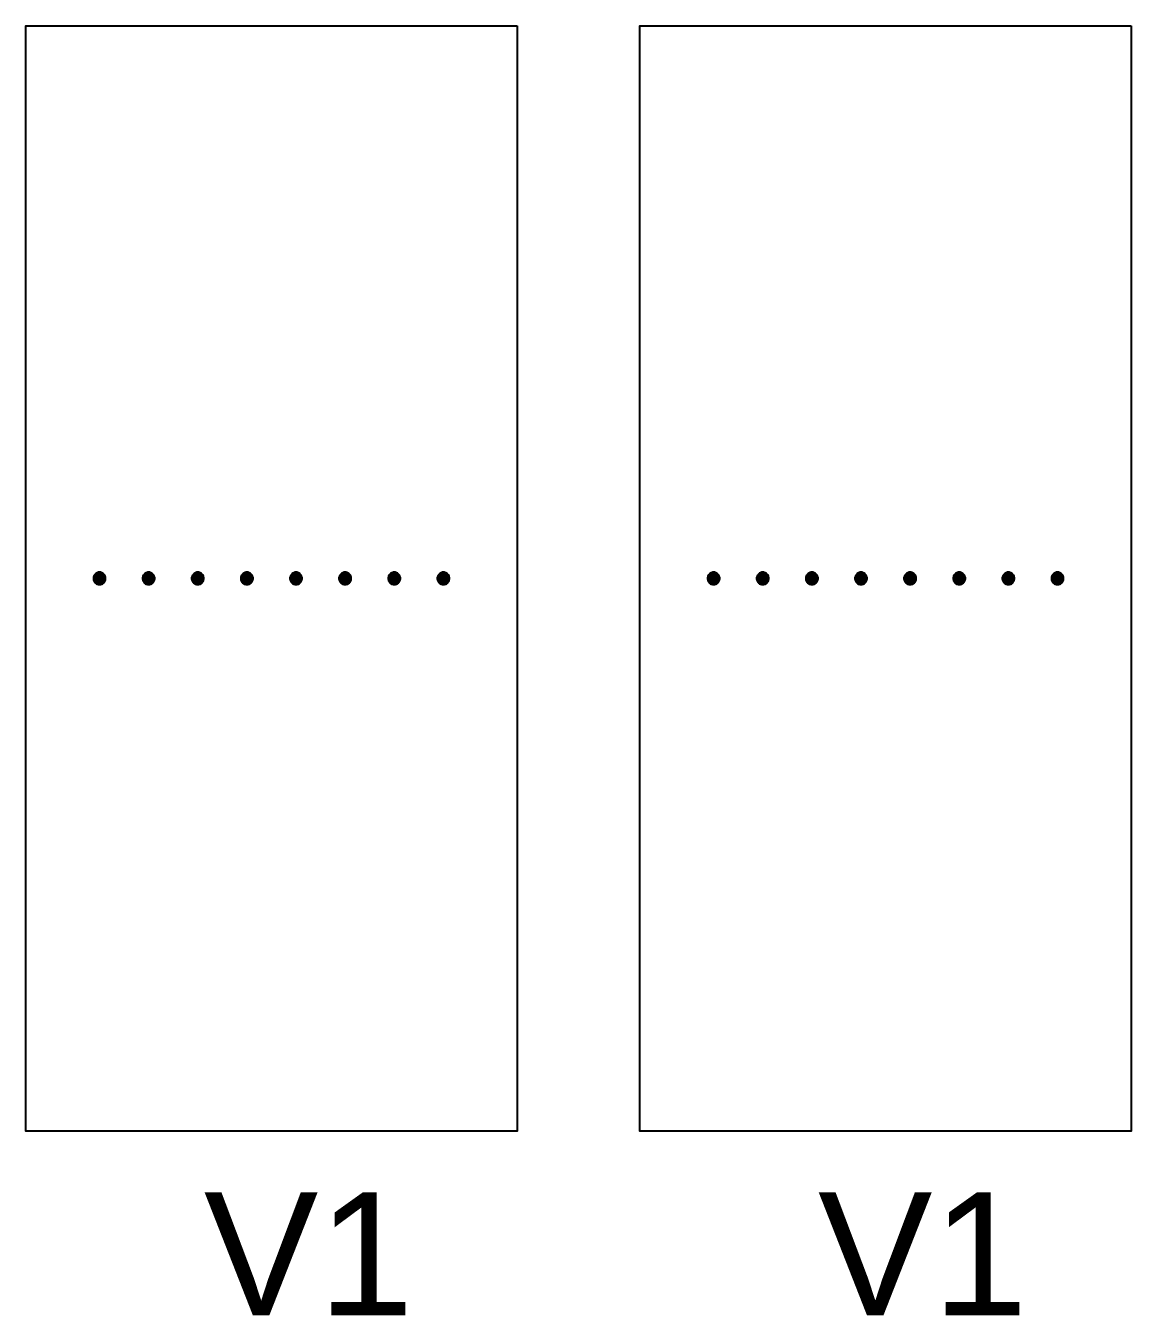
# Model space of a CAD drawing. Extents: x -2 to 177, y -6 to 16.
# Drawn here: x 108 to 117, y 5 to 15.5 of the extents above; entities that cross this region are included whole.
import ezdxf

# ---------------------------------------------------------------- set-up
doc = ezdxf.new("R2010")
doc.units = 0
doc.layers.get('0').update_dxf_attribs({"color": 255, "linetype": 'continuous'})
doc.layers.add('Outline', color=1, linetype='continuous')
doc.layers.add('V1', color=233, linetype='continuous')
doc.styles.get("Standard").update_dxf_attribs({"font": 'ARIAL.TTF'})

msp = doc.modelspace()

# ---------------------------------------------------------------- linework, layer by layer
at = {"layer": 'Outline'}
for points in [[(112, 15.5), (112, 6.5), (108, 6.5), (108, 15.5)], [(117, 15.5), (117, 6.5), (113, 6.5), (113, 15.5)]]:
    msp.add_lwpolyline(points, close=True, dxfattribs=at)
at = {"layer": 'V1'}
for points in [[(108.65, 11), (108.65, 11.007), (108.648, 11.013), (108.646, 11.019), (108.643, 11.025), (108.64, 11.03), (108.635, 11.035), (108.63, 11.04), (108.625, 11.043), (108.619, 11.046), (108.613, 11.048), (108.607, 11.05), (108.6, 11.05), (108.593, 11.05), (108.587, 11.048), (108.581, 11.046), (108.575, 11.043), (108.57, 11.04), (108.565, 11.035), (108.56, 11.03), (108.557, 11.025), (108.554, 11.019), (108.552, 11.013), (108.55, 11.007), (108.55, 11), (108.55, 10.993), (108.552, 10.987), (108.554, 10.981), (108.557, 10.975), (108.56, 10.97), (108.565, 10.965), (108.57, 10.96), (108.575, 10.957), (108.581, 10.954), (108.587, 10.952), (108.593, 10.95), (108.6, 10.95), (108.607, 10.95), (108.613, 10.952), (108.619, 10.954), (108.625, 10.957), (108.63, 10.96), (108.635, 10.965), (108.64, 10.97), (108.643, 10.975), (108.646, 10.981), (108.648, 10.987), (108.65, 10.993), (108.65, 11)], [(109.05, 11), (109.05, 11.007), (109.048, 11.013), (109.046, 11.019), (109.043, 11.025), (109.04, 11.03), (109.035, 11.035), (109.03, 11.04), (109.025, 11.043), (109.019, 11.046), (109.013, 11.048), (109.007, 11.05), (109, 11.05), (108.993, 11.05), (108.987, 11.048), (108.981, 11.046), (108.975, 11.043), (108.97, 11.04), (108.965, 11.035), (108.96, 11.03), (108.957, 11.025), (108.954, 11.019), (108.952, 11.013), (108.95, 11.007), (108.95, 11), (108.95, 10.993), (108.952, 10.987), (108.954, 10.981), (108.957, 10.975), (108.96, 10.97), (108.965, 10.965), (108.97, 10.96), (108.975, 10.957), (108.981, 10.954), (108.987, 10.952), (108.993, 10.95), (109, 10.95), (109.007, 10.95), (109.013, 10.952), (109.019, 10.954), (109.025, 10.957), (109.03, 10.96), (109.035, 10.965), (109.04, 10.97), (109.043, 10.975), (109.046, 10.981), (109.048, 10.987), (109.05, 10.993), (109.05, 11)], [(109.45, 11), (109.45, 11.007), (109.448, 11.013), (109.446, 11.019), (109.443, 11.025), (109.44, 11.03), (109.435, 11.035), (109.43, 11.04), (109.425, 11.043), (109.419, 11.046), (109.413, 11.048), (109.407, 11.05), (109.4, 11.05), (109.393, 11.05), (109.387, 11.048), (109.381, 11.046), (109.375, 11.043), (109.37, 11.04), (109.365, 11.035), (109.36, 11.03), (109.357, 11.025), (109.354, 11.019), (109.352, 11.013), (109.35, 11.007), (109.35, 11), (109.35, 10.993), (109.352, 10.987), (109.354, 10.981), (109.357, 10.975), (109.36, 10.97), (109.365, 10.965), (109.37, 10.96), (109.375, 10.957), (109.381, 10.954), (109.387, 10.952), (109.393, 10.95), (109.4, 10.95), (109.407, 10.95), (109.413, 10.952), (109.419, 10.954), (109.425, 10.957), (109.43, 10.96), (109.435, 10.965), (109.44, 10.97), (109.443, 10.975), (109.446, 10.981), (109.448, 10.987), (109.45, 10.993), (109.45, 11)], [(109.85, 11), (109.85, 11.007), (109.848, 11.013), (109.846, 11.019), (109.843, 11.025), (109.84, 11.03), (109.835, 11.035), (109.83, 11.04), (109.825, 11.043), (109.819, 11.046), (109.813, 11.048), (109.807, 11.05), (109.8, 11.05), (109.793, 11.05), (109.787, 11.048), (109.781, 11.046), (109.775, 11.043), (109.77, 11.04), (109.765, 11.035), (109.76, 11.03), (109.757, 11.025), (109.754, 11.019), (109.752, 11.013), (109.75, 11.007), (109.75, 11), (109.75, 10.993), (109.752, 10.987), (109.754, 10.981), (109.757, 10.975), (109.76, 10.97), (109.765, 10.965), (109.77, 10.96), (109.775, 10.957), (109.781, 10.954), (109.787, 10.952), (109.793, 10.95), (109.8, 10.95), (109.807, 10.95), (109.813, 10.952), (109.819, 10.954), (109.825, 10.957), (109.83, 10.96), (109.835, 10.965), (109.84, 10.97), (109.843, 10.975), (109.846, 10.981), (109.848, 10.987), (109.85, 10.993), (109.85, 11)], [(110.25, 11), (110.25, 11.007), (110.248, 11.013), (110.246, 11.019), (110.243, 11.025), (110.24, 11.03), (110.235, 11.035), (110.23, 11.04), (110.225, 11.043), (110.219, 11.046), (110.213, 11.048), (110.207, 11.05), (110.2, 11.05), (110.193, 11.05), (110.187, 11.048), (110.181, 11.046), (110.175, 11.043), (110.17, 11.04), (110.165, 11.035), (110.16, 11.03), (110.157, 11.025), (110.154, 11.019), (110.152, 11.013), (110.15, 11.007), (110.15, 11), (110.15, 10.993), (110.152, 10.987), (110.154, 10.981), (110.157, 10.975), (110.16, 10.97), (110.165, 10.965), (110.17, 10.96), (110.175, 10.957), (110.181, 10.954), (110.187, 10.952), (110.193, 10.95), (110.2, 10.95), (110.207, 10.95), (110.213, 10.952), (110.219, 10.954), (110.225, 10.957), (110.23, 10.96), (110.235, 10.965), (110.24, 10.97), (110.243, 10.975), (110.246, 10.981), (110.248, 10.987), (110.25, 10.993), (110.25, 11)], [(110.65, 11), (110.65, 11.007), (110.648, 11.013), (110.646, 11.019), (110.643, 11.025), (110.64, 11.03), (110.635, 11.035), (110.63, 11.04), (110.625, 11.043), (110.619, 11.046), (110.613, 11.048), (110.607, 11.05), (110.6, 11.05), (110.593, 11.05), (110.587, 11.048), (110.581, 11.046), (110.575, 11.043), (110.57, 11.04), (110.565, 11.035), (110.56, 11.03), (110.557, 11.025), (110.554, 11.019), (110.552, 11.013), (110.55, 11.007), (110.55, 11), (110.55, 10.993), (110.552, 10.987), (110.554, 10.981), (110.557, 10.975), (110.56, 10.97), (110.565, 10.965), (110.57, 10.96), (110.575, 10.957), (110.581, 10.954), (110.587, 10.952), (110.593, 10.95), (110.6, 10.95), (110.607, 10.95), (110.613, 10.952), (110.619, 10.954), (110.625, 10.957), (110.63, 10.96), (110.635, 10.965), (110.64, 10.97), (110.643, 10.975), (110.646, 10.981), (110.648, 10.987), (110.65, 10.993), (110.65, 11)], [(111.05, 11), (111.05, 11.007), (111.048, 11.013), (111.046, 11.019), (111.043, 11.025), (111.04, 11.03), (111.035, 11.035), (111.03, 11.04), (111.025, 11.043), (111.019, 11.046), (111.013, 11.048), (111.007, 11.05), (111, 11.05), (110.993, 11.05), (110.987, 11.048), (110.981, 11.046), (110.975, 11.043), (110.97, 11.04), (110.965, 11.035), (110.96, 11.03), (110.957, 11.025), (110.954, 11.019), (110.952, 11.013), (110.95, 11.007), (110.95, 11), (110.95, 10.993), (110.952, 10.987), (110.954, 10.981), (110.957, 10.975), (110.96, 10.97), (110.965, 10.965), (110.97, 10.96), (110.975, 10.957), (110.981, 10.954), (110.987, 10.952), (110.993, 10.95), (111, 10.95), (111.007, 10.95), (111.013, 10.952), (111.019, 10.954), (111.025, 10.957), (111.03, 10.96), (111.035, 10.965), (111.04, 10.97), (111.043, 10.975), (111.046, 10.981), (111.048, 10.987), (111.05, 10.993), (111.05, 11)], [(111.45, 11), (111.45, 11.007), (111.448, 11.013), (111.446, 11.019), (111.443, 11.025), (111.44, 11.03), (111.435, 11.035), (111.43, 11.04), (111.425, 11.043), (111.419, 11.046), (111.413, 11.048), (111.407, 11.05), (111.4, 11.05), (111.393, 11.05), (111.387, 11.048), (111.381, 11.046), (111.375, 11.043), (111.37, 11.04), (111.365, 11.035), (111.36, 11.03), (111.357, 11.025), (111.354, 11.019), (111.352, 11.013), (111.35, 11.007), (111.35, 11), (111.35, 10.993), (111.352, 10.987), (111.354, 10.981), (111.357, 10.975), (111.36, 10.97), (111.365, 10.965), (111.37, 10.96), (111.375, 10.957), (111.381, 10.954), (111.387, 10.952), (111.393, 10.95), (111.4, 10.95), (111.407, 10.95), (111.413, 10.952), (111.419, 10.954), (111.425, 10.957), (111.43, 10.96), (111.435, 10.965), (111.44, 10.97), (111.443, 10.975), (111.446, 10.981), (111.448, 10.987), (111.45, 10.993), (111.45, 11)], [(113.65, 11), (113.65, 11.007), (113.648, 11.013), (113.646, 11.019), (113.643, 11.025), (113.64, 11.03), (113.635, 11.035), (113.63, 11.04), (113.625, 11.043), (113.619, 11.046), (113.613, 11.048), (113.607, 11.05), (113.6, 11.05), (113.593, 11.05), (113.587, 11.048), (113.581, 11.046), (113.575, 11.043), (113.57, 11.04), (113.565, 11.035), (113.56, 11.03), (113.557, 11.025), (113.554, 11.019), (113.552, 11.013), (113.55, 11.007), (113.55, 11), (113.55, 10.993), (113.552, 10.987), (113.554, 10.981), (113.557, 10.975), (113.56, 10.97), (113.565, 10.965), (113.57, 10.96), (113.575, 10.957), (113.581, 10.954), (113.587, 10.952), (113.593, 10.95), (113.6, 10.95), (113.607, 10.95), (113.613, 10.952), (113.619, 10.954), (113.625, 10.957), (113.63, 10.96), (113.635, 10.965), (113.64, 10.97), (113.643, 10.975), (113.646, 10.981), (113.648, 10.987), (113.65, 10.993), (113.65, 11)], [(114.05, 11), (114.05, 11.007), (114.048, 11.013), (114.046, 11.019), (114.043, 11.025), (114.04, 11.03), (114.035, 11.035), (114.03, 11.04), (114.025, 11.043), (114.019, 11.046), (114.013, 11.048), (114.007, 11.05), (114, 11.05), (113.993, 11.05), (113.987, 11.048), (113.981, 11.046), (113.975, 11.043), (113.97, 11.04), (113.965, 11.035), (113.96, 11.03), (113.957, 11.025), (113.954, 11.019), (113.952, 11.013), (113.95, 11.007), (113.95, 11), (113.95, 10.993), (113.952, 10.987), (113.954, 10.981), (113.957, 10.975), (113.96, 10.97), (113.965, 10.965), (113.97, 10.96), (113.975, 10.957), (113.981, 10.954), (113.987, 10.952), (113.993, 10.95), (114, 10.95), (114.007, 10.95), (114.013, 10.952), (114.019, 10.954), (114.025, 10.957), (114.03, 10.96), (114.035, 10.965), (114.04, 10.97), (114.043, 10.975), (114.046, 10.981), (114.048, 10.987), (114.05, 10.993), (114.05, 11)], [(114.45, 11), (114.45, 11.007), (114.448, 11.013), (114.446, 11.019), (114.443, 11.025), (114.44, 11.03), (114.435, 11.035), (114.43, 11.04), (114.425, 11.043), (114.419, 11.046), (114.413, 11.048), (114.407, 11.05), (114.4, 11.05), (114.393, 11.05), (114.387, 11.048), (114.381, 11.046), (114.375, 11.043), (114.37, 11.04), (114.365, 11.035), (114.36, 11.03), (114.357, 11.025), (114.354, 11.019), (114.352, 11.013), (114.35, 11.007), (114.35, 11), (114.35, 10.993), (114.352, 10.987), (114.354, 10.981), (114.357, 10.975), (114.36, 10.97), (114.365, 10.965), (114.37, 10.96), (114.375, 10.957), (114.381, 10.954), (114.387, 10.952), (114.393, 10.95), (114.4, 10.95), (114.407, 10.95), (114.413, 10.952), (114.419, 10.954), (114.425, 10.957), (114.43, 10.96), (114.435, 10.965), (114.44, 10.97), (114.443, 10.975), (114.446, 10.981), (114.448, 10.987), (114.45, 10.993), (114.45, 11)], [(114.85, 11), (114.85, 11.007), (114.848, 11.013), (114.846, 11.019), (114.843, 11.025), (114.84, 11.03), (114.835, 11.035), (114.83, 11.04), (114.825, 11.043), (114.819, 11.046), (114.813, 11.048), (114.807, 11.05), (114.8, 11.05), (114.793, 11.05), (114.787, 11.048), (114.781, 11.046), (114.775, 11.043), (114.77, 11.04), (114.765, 11.035), (114.76, 11.03), (114.757, 11.025), (114.754, 11.019), (114.752, 11.013), (114.75, 11.007), (114.75, 11), (114.75, 10.993), (114.752, 10.987), (114.754, 10.981), (114.757, 10.975), (114.76, 10.97), (114.765, 10.965), (114.77, 10.96), (114.775, 10.957), (114.781, 10.954), (114.787, 10.952), (114.793, 10.95), (114.8, 10.95), (114.807, 10.95), (114.813, 10.952), (114.819, 10.954), (114.825, 10.957), (114.83, 10.96), (114.835, 10.965), (114.84, 10.97), (114.843, 10.975), (114.846, 10.981), (114.848, 10.987), (114.85, 10.993), (114.85, 11)], [(115.25, 11), (115.25, 11.007), (115.248, 11.013), (115.246, 11.019), (115.243, 11.025), (115.24, 11.03), (115.235, 11.035), (115.23, 11.04), (115.225, 11.043), (115.219, 11.046), (115.213, 11.048), (115.207, 11.05), (115.2, 11.05), (115.193, 11.05), (115.187, 11.048), (115.181, 11.046), (115.175, 11.043), (115.17, 11.04), (115.165, 11.035), (115.16, 11.03), (115.157, 11.025), (115.154, 11.019), (115.152, 11.013), (115.15, 11.007), (115.15, 11), (115.15, 10.993), (115.152, 10.987), (115.154, 10.981), (115.157, 10.975), (115.16, 10.97), (115.165, 10.965), (115.17, 10.96), (115.175, 10.957), (115.181, 10.954), (115.187, 10.952), (115.193, 10.95), (115.2, 10.95), (115.207, 10.95), (115.213, 10.952), (115.219, 10.954), (115.225, 10.957), (115.23, 10.96), (115.235, 10.965), (115.24, 10.97), (115.243, 10.975), (115.246, 10.981), (115.248, 10.987), (115.25, 10.993), (115.25, 11)], [(115.65, 11), (115.65, 11.007), (115.648, 11.013), (115.646, 11.019), (115.643, 11.025), (115.64, 11.03), (115.635, 11.035), (115.63, 11.04), (115.625, 11.043), (115.619, 11.046), (115.613, 11.048), (115.607, 11.05), (115.6, 11.05), (115.593, 11.05), (115.587, 11.048), (115.581, 11.046), (115.575, 11.043), (115.57, 11.04), (115.565, 11.035), (115.56, 11.03), (115.557, 11.025), (115.554, 11.019), (115.552, 11.013), (115.55, 11.007), (115.55, 11), (115.55, 10.993), (115.552, 10.987), (115.554, 10.981), (115.557, 10.975), (115.56, 10.97), (115.565, 10.965), (115.57, 10.96), (115.575, 10.957), (115.581, 10.954), (115.587, 10.952), (115.593, 10.95), (115.6, 10.95), (115.607, 10.95), (115.613, 10.952), (115.619, 10.954), (115.625, 10.957), (115.63, 10.96), (115.635, 10.965), (115.64, 10.97), (115.643, 10.975), (115.646, 10.981), (115.648, 10.987), (115.65, 10.993), (115.65, 11)], [(116.05, 11), (116.05, 11.007), (116.048, 11.013), (116.046, 11.019), (116.043, 11.025), (116.04, 11.03), (116.035, 11.035), (116.03, 11.04), (116.025, 11.043), (116.019, 11.046), (116.013, 11.048), (116.007, 11.05), (116, 11.05), (115.993, 11.05), (115.987, 11.048), (115.981, 11.046), (115.975, 11.043), (115.97, 11.04), (115.965, 11.035), (115.96, 11.03), (115.957, 11.025), (115.954, 11.019), (115.952, 11.013), (115.95, 11.007), (115.95, 11), (115.95, 10.993), (115.952, 10.987), (115.954, 10.981), (115.957, 10.975), (115.96, 10.97), (115.965, 10.965), (115.97, 10.96), (115.975, 10.957), (115.981, 10.954), (115.987, 10.952), (115.993, 10.95), (116, 10.95), (116.007, 10.95), (116.013, 10.952), (116.019, 10.954), (116.025, 10.957), (116.03, 10.96), (116.035, 10.965), (116.04, 10.97), (116.043, 10.975), (116.046, 10.981), (116.048, 10.987), (116.05, 10.993), (116.05, 11)], [(116.45, 11), (116.45, 11.007), (116.448, 11.013), (116.446, 11.019), (116.443, 11.025), (116.44, 11.03), (116.435, 11.035), (116.43, 11.04), (116.425, 11.043), (116.419, 11.046), (116.413, 11.048), (116.407, 11.05), (116.4, 11.05), (116.393, 11.05), (116.387, 11.048), (116.381, 11.046), (116.375, 11.043), (116.37, 11.04), (116.365, 11.035), (116.36, 11.03), (116.357, 11.025), (116.354, 11.019), (116.352, 11.013), (116.35, 11.007), (116.35, 11), (116.35, 10.993), (116.352, 10.987), (116.354, 10.981), (116.357, 10.975), (116.36, 10.97), (116.365, 10.965), (116.37, 10.96), (116.375, 10.957), (116.381, 10.954), (116.387, 10.952), (116.393, 10.95), (116.4, 10.95), (116.407, 10.95), (116.413, 10.952), (116.419, 10.954), (116.425, 10.957), (116.43, 10.96), (116.435, 10.965), (116.44, 10.97), (116.443, 10.975), (116.446, 10.981), (116.448, 10.987), (116.45, 10.993), (116.45, 11)]]:
    msp.add_lwpolyline(points, close=True, dxfattribs=at)
for points in [[(108.565, 11.035), (108.554, 11.019), (108.6, 11)], [(108.581, 11.046), (108.565, 11.035), (108.6, 11)], [(108.6, 11.05), (108.581, 11.046), (108.6, 11)], [(108.619, 11.046), (108.6, 11.05), (108.6, 11)], [(108.635, 11.035), (108.619, 11.046), (108.6, 11)], [(108.646, 11.019), (108.635, 11.035), (108.6, 11)], [(108.965, 11.035), (108.954, 11.019), (109, 11)], [(108.981, 11.046), (108.965, 11.035), (109, 11)], [(109, 11.05), (108.981, 11.046), (109, 11)], [(109.019, 11.046), (109, 11.05), (109, 11)], [(109.035, 11.035), (109.019, 11.046), (109, 11)], [(109.046, 11.019), (109.035, 11.035), (109, 11)], [(109.365, 11.035), (109.354, 11.019), (109.4, 11)], [(109.381, 11.046), (109.365, 11.035), (109.4, 11)], [(109.4, 11.05), (109.381, 11.046), (109.4, 11)], [(109.419, 11.046), (109.4, 11.05), (109.4, 11)], [(109.435, 11.035), (109.419, 11.046), (109.4, 11)], [(109.446, 11.019), (109.435, 11.035), (109.4, 11)], [(109.765, 11.035), (109.754, 11.019), (109.8, 11)], [(109.781, 11.046), (109.765, 11.035), (109.8, 11)], [(109.8, 11.05), (109.781, 11.046), (109.8, 11)], [(109.819, 11.046), (109.8, 11.05), (109.8, 11)], [(109.835, 11.035), (109.819, 11.046), (109.8, 11)], [(109.846, 11.019), (109.835, 11.035), (109.8, 11)], [(110.165, 11.035), (110.154, 11.019), (110.2, 11)], [(110.181, 11.046), (110.165, 11.035), (110.2, 11)], [(110.2, 11.05), (110.181, 11.046), (110.2, 11)], [(110.219, 11.046), (110.2, 11.05), (110.2, 11)], [(110.235, 11.035), (110.219, 11.046), (110.2, 11)], [(110.246, 11.019), (110.235, 11.035), (110.2, 11)], [(110.565, 11.035), (110.554, 11.019), (110.6, 11)], [(110.581, 11.046), (110.565, 11.035), (110.6, 11)], [(110.6, 11.05), (110.581, 11.046), (110.6, 11)], [(110.619, 11.046), (110.6, 11.05), (110.6, 11)], [(110.635, 11.035), (110.619, 11.046), (110.6, 11)], [(110.646, 11.019), (110.635, 11.035), (110.6, 11)], [(110.965, 11.035), (110.954, 11.019), (111, 11)], [(110.981, 11.046), (110.965, 11.035), (111, 11)], [(111, 11.05), (110.981, 11.046), (111, 11)], [(111.019, 11.046), (111, 11.05), (111, 11)], [(111.035, 11.035), (111.019, 11.046), (111, 11)], [(111.046, 11.019), (111.035, 11.035), (111, 11)], [(111.365, 11.035), (111.354, 11.019), (111.4, 11)], [(111.381, 11.046), (111.365, 11.035), (111.4, 11)], [(111.4, 11.05), (111.381, 11.046), (111.4, 11)], [(111.419, 11.046), (111.4, 11.05), (111.4, 11)], [(111.435, 11.035), (111.419, 11.046), (111.4, 11)], [(111.446, 11.019), (111.435, 11.035), (111.4, 11)], [(113.565, 11.035), (113.554, 11.019), (113.6, 11)], [(113.581, 11.046), (113.565, 11.035), (113.6, 11)], [(113.6, 11.05), (113.581, 11.046), (113.6, 11)], [(113.619, 11.046), (113.6, 11.05), (113.6, 11)], [(113.635, 11.035), (113.619, 11.046), (113.6, 11)], [(113.646, 11.019), (113.635, 11.035), (113.6, 11)], [(113.965, 11.035), (113.954, 11.019), (114, 11)], [(113.981, 11.046), (113.965, 11.035), (114, 11)], [(114, 11.05), (113.981, 11.046), (114, 11)], [(114.019, 11.046), (114, 11.05), (114, 11)], [(114.035, 11.035), (114.019, 11.046), (114, 11)], [(114.046, 11.019), (114.035, 11.035), (114, 11)], [(114.365, 11.035), (114.354, 11.019), (114.4, 11)], [(114.381, 11.046), (114.365, 11.035), (114.4, 11)], [(114.4, 11.05), (114.381, 11.046), (114.4, 11)], [(114.419, 11.046), (114.4, 11.05), (114.4, 11)], [(114.435, 11.035), (114.419, 11.046), (114.4, 11)], [(114.446, 11.019), (114.435, 11.035), (114.4, 11)], [(114.765, 11.035), (114.754, 11.019), (114.8, 11)], [(114.781, 11.046), (114.765, 11.035), (114.8, 11)], [(114.8, 11.05), (114.781, 11.046), (114.8, 11)], [(114.819, 11.046), (114.8, 11.05), (114.8, 11)], [(114.835, 11.035), (114.819, 11.046), (114.8, 11)], [(114.846, 11.019), (114.835, 11.035), (114.8, 11)], [(115.165, 11.035), (115.154, 11.019), (115.2, 11)], [(115.181, 11.046), (115.165, 11.035), (115.2, 11)], [(115.2, 11.05), (115.181, 11.046), (115.2, 11)], [(115.219, 11.046), (115.2, 11.05), (115.2, 11)], [(115.235, 11.035), (115.219, 11.046), (115.2, 11)], [(115.246, 11.019), (115.235, 11.035), (115.2, 11)], [(115.565, 11.035), (115.554, 11.019), (115.6, 11)], [(115.581, 11.046), (115.565, 11.035), (115.6, 11)], [(115.6, 11.05), (115.581, 11.046), (115.6, 11)], [(115.619, 11.046), (115.6, 11.05), (115.6, 11)], [(115.635, 11.035), (115.619, 11.046), (115.6, 11)], [(115.646, 11.019), (115.635, 11.035), (115.6, 11)], [(115.965, 11.035), (115.954, 11.019), (116, 11)], [(115.981, 11.046), (115.965, 11.035), (116, 11)], [(116, 11.05), (115.981, 11.046), (116, 11)], [(116.019, 11.046), (116, 11.05), (116, 11)], [(116.035, 11.035), (116.019, 11.046), (116, 11)], [(116.046, 11.019), (116.035, 11.035), (116, 11)], [(116.365, 11.035), (116.354, 11.019), (116.4, 11)], [(116.381, 11.046), (116.365, 11.035), (116.4, 11)], [(116.4, 11.05), (116.381, 11.046), (116.4, 11)], [(116.419, 11.046), (116.4, 11.05), (116.4, 11)], [(116.435, 11.035), (116.419, 11.046), (116.4, 11)], [(116.446, 11.019), (116.435, 11.035), (116.4, 11)], [(108.554, 11.019), (108.55, 11), (108.6, 11)], [(108.55, 11), (108.554, 10.981), (108.6, 11)], [(108.554, 10.981), (108.565, 10.965), (108.6, 11)], [(108.565, 10.965), (108.581, 10.954), (108.6, 11)], [(108.581, 10.954), (108.6, 10.95), (108.6, 11)], [(108.65, 11), (108.646, 11.019), (108.6, 11)], [(108.6, 10.95), (108.619, 10.954), (108.6, 11)], [(108.619, 10.954), (108.635, 10.965), (108.6, 11)], [(108.635, 10.965), (108.646, 10.981), (108.6, 11)], [(108.646, 10.981), (108.65, 11), (108.6, 11)], [(108.954, 11.019), (108.95, 11), (109, 11)], [(108.95, 11), (108.954, 10.981), (109, 11)], [(108.954, 10.981), (108.965, 10.965), (109, 11)], [(108.965, 10.965), (108.981, 10.954), (109, 11)], [(108.981, 10.954), (109, 10.95), (109, 11)], [(109.05, 11), (109.046, 11.019), (109, 11)], [(109, 10.95), (109.019, 10.954), (109, 11)], [(109.019, 10.954), (109.035, 10.965), (109, 11)], [(109.035, 10.965), (109.046, 10.981), (109, 11)], [(109.046, 10.981), (109.05, 11), (109, 11)], [(109.354, 11.019), (109.35, 11), (109.4, 11)], [(109.35, 11), (109.354, 10.981), (109.4, 11)], [(109.354, 10.981), (109.365, 10.965), (109.4, 11)], [(109.365, 10.965), (109.381, 10.954), (109.4, 11)], [(109.381, 10.954), (109.4, 10.95), (109.4, 11)], [(109.45, 11), (109.446, 11.019), (109.4, 11)], [(109.4, 10.95), (109.419, 10.954), (109.4, 11)], [(109.419, 10.954), (109.435, 10.965), (109.4, 11)], [(109.435, 10.965), (109.446, 10.981), (109.4, 11)], [(109.446, 10.981), (109.45, 11), (109.4, 11)], [(109.754, 11.019), (109.75, 11), (109.8, 11)], [(109.75, 11), (109.754, 10.981), (109.8, 11)], [(109.754, 10.981), (109.765, 10.965), (109.8, 11)], [(109.765, 10.965), (109.781, 10.954), (109.8, 11)], [(109.781, 10.954), (109.8, 10.95), (109.8, 11)], [(109.85, 11), (109.846, 11.019), (109.8, 11)], [(109.8, 10.95), (109.819, 10.954), (109.8, 11)], [(109.819, 10.954), (109.835, 10.965), (109.8, 11)], [(109.835, 10.965), (109.846, 10.981), (109.8, 11)], [(109.846, 10.981), (109.85, 11), (109.8, 11)], [(110.154, 11.019), (110.15, 11), (110.2, 11)], [(110.15, 11), (110.154, 10.981), (110.2, 11)], [(110.154, 10.981), (110.165, 10.965), (110.2, 11)], [(110.165, 10.965), (110.181, 10.954), (110.2, 11)], [(110.181, 10.954), (110.2, 10.95), (110.2, 11)], [(110.25, 11), (110.246, 11.019), (110.2, 11)], [(110.2, 10.95), (110.219, 10.954), (110.2, 11)], [(110.219, 10.954), (110.235, 10.965), (110.2, 11)], [(110.235, 10.965), (110.246, 10.981), (110.2, 11)], [(110.246, 10.981), (110.25, 11), (110.2, 11)], [(110.554, 11.019), (110.55, 11), (110.6, 11)], [(110.55, 11), (110.554, 10.981), (110.6, 11)], [(110.554, 10.981), (110.565, 10.965), (110.6, 11)], [(110.565, 10.965), (110.581, 10.954), (110.6, 11)], [(110.581, 10.954), (110.6, 10.95), (110.6, 11)], [(110.65, 11), (110.646, 11.019), (110.6, 11)], [(110.6, 10.95), (110.619, 10.954), (110.6, 11)], [(110.619, 10.954), (110.635, 10.965), (110.6, 11)], [(110.635, 10.965), (110.646, 10.981), (110.6, 11)], [(110.646, 10.981), (110.65, 11), (110.6, 11)], [(110.954, 11.019), (110.95, 11), (111, 11)], [(110.95, 11), (110.954, 10.981), (111, 11)], [(110.954, 10.981), (110.965, 10.965), (111, 11)], [(110.965, 10.965), (110.981, 10.954), (111, 11)], [(110.981, 10.954), (111, 10.95), (111, 11)], [(111.05, 11), (111.046, 11.019), (111, 11)], [(111, 10.95), (111.019, 10.954), (111, 11)], [(111.019, 10.954), (111.035, 10.965), (111, 11)], [(111.035, 10.965), (111.046, 10.981), (111, 11)], [(111.046, 10.981), (111.05, 11), (111, 11)], [(111.354, 11.019), (111.35, 11), (111.4, 11)], [(111.35, 11), (111.354, 10.981), (111.4, 11)], [(111.354, 10.981), (111.365, 10.965), (111.4, 11)], [(111.365, 10.965), (111.381, 10.954), (111.4, 11)], [(111.381, 10.954), (111.4, 10.95), (111.4, 11)], [(111.45, 11), (111.446, 11.019), (111.4, 11)], [(111.4, 10.95), (111.419, 10.954), (111.4, 11)], [(111.419, 10.954), (111.435, 10.965), (111.4, 11)], [(111.435, 10.965), (111.446, 10.981), (111.4, 11)], [(111.446, 10.981), (111.45, 11), (111.4, 11)], [(113.554, 11.019), (113.55, 11), (113.6, 11)], [(113.55, 11), (113.554, 10.981), (113.6, 11)], [(113.554, 10.981), (113.565, 10.965), (113.6, 11)], [(113.565, 10.965), (113.581, 10.954), (113.6, 11)], [(113.581, 10.954), (113.6, 10.95), (113.6, 11)], [(113.65, 11), (113.646, 11.019), (113.6, 11)], [(113.6, 10.95), (113.619, 10.954), (113.6, 11)], [(113.619, 10.954), (113.635, 10.965), (113.6, 11)], [(113.635, 10.965), (113.646, 10.981), (113.6, 11)], [(113.646, 10.981), (113.65, 11), (113.6, 11)], [(113.954, 11.019), (113.95, 11), (114, 11)], [(113.95, 11), (113.954, 10.981), (114, 11)], [(113.954, 10.981), (113.965, 10.965), (114, 11)], [(113.965, 10.965), (113.981, 10.954), (114, 11)], [(113.981, 10.954), (114, 10.95), (114, 11)], [(114.05, 11), (114.046, 11.019), (114, 11)], [(114, 10.95), (114.019, 10.954), (114, 11)], [(114.019, 10.954), (114.035, 10.965), (114, 11)], [(114.035, 10.965), (114.046, 10.981), (114, 11)], [(114.046, 10.981), (114.05, 11), (114, 11)], [(114.354, 11.019), (114.35, 11), (114.4, 11)], [(114.35, 11), (114.354, 10.981), (114.4, 11)], [(114.354, 10.981), (114.365, 10.965), (114.4, 11)], [(114.365, 10.965), (114.381, 10.954), (114.4, 11)], [(114.381, 10.954), (114.4, 10.95), (114.4, 11)], [(114.45, 11), (114.446, 11.019), (114.4, 11)], [(114.4, 10.95), (114.419, 10.954), (114.4, 11)], [(114.419, 10.954), (114.435, 10.965), (114.4, 11)], [(114.435, 10.965), (114.446, 10.981), (114.4, 11)], [(114.446, 10.981), (114.45, 11), (114.4, 11)], [(114.754, 11.019), (114.75, 11), (114.8, 11)], [(114.75, 11), (114.754, 10.981), (114.8, 11)], [(114.754, 10.981), (114.765, 10.965), (114.8, 11)], [(114.765, 10.965), (114.781, 10.954), (114.8, 11)], [(114.781, 10.954), (114.8, 10.95), (114.8, 11)], [(114.85, 11), (114.846, 11.019), (114.8, 11)], [(114.8, 10.95), (114.819, 10.954), (114.8, 11)], [(114.819, 10.954), (114.835, 10.965), (114.8, 11)], [(114.835, 10.965), (114.846, 10.981), (114.8, 11)], [(114.846, 10.981), (114.85, 11), (114.8, 11)], [(115.154, 11.019), (115.15, 11), (115.2, 11)], [(115.15, 11), (115.154, 10.981), (115.2, 11)], [(115.154, 10.981), (115.165, 10.965), (115.2, 11)], [(115.165, 10.965), (115.181, 10.954), (115.2, 11)], [(115.181, 10.954), (115.2, 10.95), (115.2, 11)], [(115.25, 11), (115.246, 11.019), (115.2, 11)], [(115.2, 10.95), (115.219, 10.954), (115.2, 11)], [(115.219, 10.954), (115.235, 10.965), (115.2, 11)], [(115.235, 10.965), (115.246, 10.981), (115.2, 11)], [(115.246, 10.981), (115.25, 11), (115.2, 11)], [(115.554, 11.019), (115.55, 11), (115.6, 11)], [(115.55, 11), (115.554, 10.981), (115.6, 11)], [(115.554, 10.981), (115.565, 10.965), (115.6, 11)], [(115.565, 10.965), (115.581, 10.954), (115.6, 11)], [(115.581, 10.954), (115.6, 10.95), (115.6, 11)], [(115.65, 11), (115.646, 11.019), (115.6, 11)], [(115.6, 10.95), (115.619, 10.954), (115.6, 11)], [(115.619, 10.954), (115.635, 10.965), (115.6, 11)], [(115.635, 10.965), (115.646, 10.981), (115.6, 11)], [(115.646, 10.981), (115.65, 11), (115.6, 11)], [(115.954, 11.019), (115.95, 11), (116, 11)], [(115.95, 11), (115.954, 10.981), (116, 11)], [(115.954, 10.981), (115.965, 10.965), (116, 11)], [(115.965, 10.965), (115.981, 10.954), (116, 11)], [(115.981, 10.954), (116, 10.95), (116, 11)], [(116.05, 11), (116.046, 11.019), (116, 11)], [(116, 10.95), (116.019, 10.954), (116, 11)], [(116.019, 10.954), (116.035, 10.965), (116, 11)], [(116.035, 10.965), (116.046, 10.981), (116, 11)], [(116.046, 10.981), (116.05, 11), (116, 11)], [(116.354, 11.019), (116.35, 11), (116.4, 11)], [(116.35, 11), (116.354, 10.981), (116.4, 11)], [(116.354, 10.981), (116.365, 10.965), (116.4, 11)], [(116.365, 10.965), (116.381, 10.954), (116.4, 11)], [(116.381, 10.954), (116.4, 10.95), (116.4, 11)], [(116.45, 11), (116.446, 11.019), (116.4, 11)], [(116.4, 10.95), (116.419, 10.954), (116.4, 11)], [(116.419, 10.954), (116.435, 10.965), (116.4, 11)], [(116.435, 10.965), (116.446, 10.981), (116.4, 11)], [(116.446, 10.981), (116.45, 11), (116.4, 11)]]:
    msp.add_solid(points, dxfattribs=at)

# ---------------------------------------------------------------- texts
for p in [(109.45, 5), (114.45, 5)]:
    msp.add_text('V1', height=1).set_placement(p)

doc.saveas('drawing.dxf')
